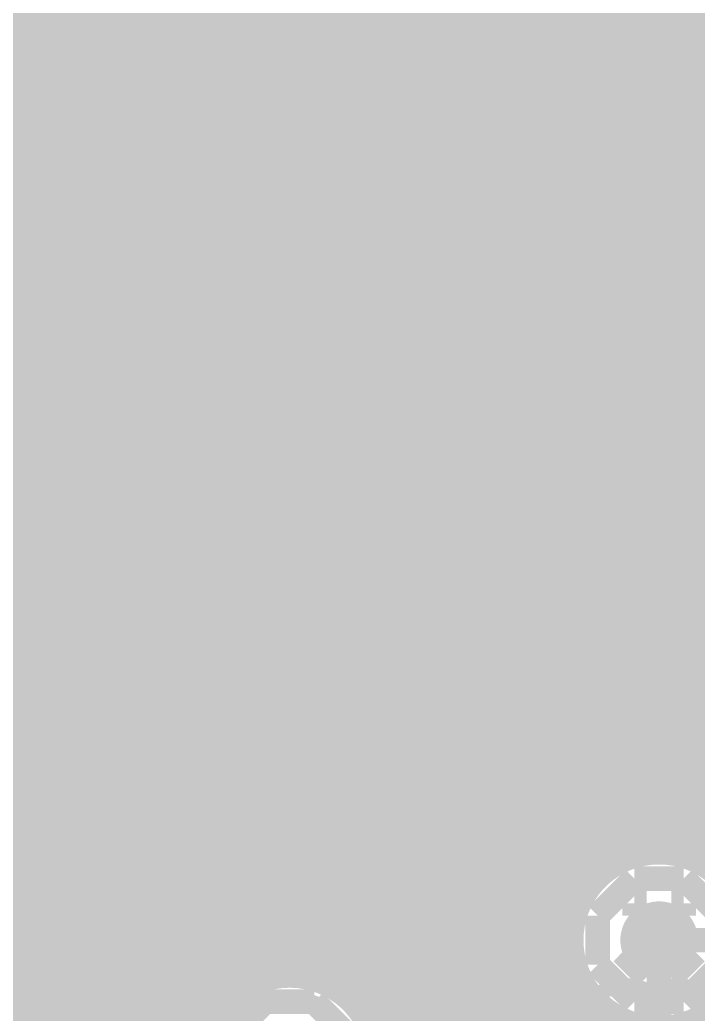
# Model space of a CAD drawing. Extents: x -5 to 157, y -120 to 103.
# Drawn here: x 27.07 to 34.06, y -80.77 to -70.53 of the extents above; entities that cross this region are included whole.
import ezdxf

# ---------------------------------------------------------------- set-up
doc = ezdxf.new("R2010")
doc.units = 0
doc.header["$MEASUREMENT"] = 0
doc.layers.get('0').update_dxf_attribs({"linetype": 'CONTINUOUS'})
for name, color, linetype in [('22-304-2_BOT', 7, 'CONTINUOUS'), ('22-304-2_DRD', 7, 'CONTINUOUS'), ('22-304-2_DRL', 2, 'CONTINUOUS'), ('22-304-2_IN1', 4, 'CONTINUOUS'), ('22-304-2_IN2', 3, 'CONTINUOUS'), ('22-304-2_SMB', 5, 'CONTINUOUS'), ('22-304-2_SPB', 14, 'CONTINUOUS'), ('22-304-2_SSB', 12, 'CONTINUOUS'), ('22-304-2_TOP', 13, 'CONTINUOUS'), ('THRUHOLE_TAP', 7, 'CONTINUOUS')]:
    doc.layers.add(name, color=color, linetype=linetype)

# ---------------------------------------------------------------- blocks, each defined once
blk = doc.blocks.new('RECTANGLE_3')
blk.add_solid([(0.4826, 0.4064), (0.4826, -0.4064), (-0.4826, 0.4064), (-0.4826, -0.4064)])
blk = doc.blocks.new('ROUND_39')
at = {"const_width": 0.40005}
blk.add_lwpolyline([(-0.200024, 0, 1), (0.200024, 0, 1)], format="xyb", close=True, dxfattribs=at)
blk = doc.blocks.new('RECTANGLE_61')
blk.add_solid([(0.508, 0.635), (0.508, -0.635), (-0.508, 0.635), (-0.508, -0.635)])
blk = doc.blocks.new('ROUND_87')
at = {"const_width": 0.10033}
blk.add_lwpolyline([(-0.050164, 0, 1), (0.050164, 0, 1)], format="xyb", close=True, dxfattribs=at)
blk = doc.blocks.new('ROUND_88')
at = {"const_width": 0.10033}
blk.add_lwpolyline([(-0.050164, 0, 1), (0.050164, 0, 1)], format="xyb", close=True, dxfattribs=at)
blk = doc.blocks.new('ROUND_38')
at = {"const_width": 0.40005}
blk.add_lwpolyline([(-0.200024, 0, 1), (0.200024, 0, 1)], format="xyb", close=True, dxfattribs=at)
blk = doc.blocks.new('ROUND_42')
at = {"const_width": 0.40005}
blk.add_lwpolyline([(-0.200024, 0, 1), (0.200024, 0, 1)], format="xyb", close=True, dxfattribs=at)
blk = doc.blocks.new('ROUND_80')
at = {"const_width": 0.10033}
blk.add_lwpolyline([(-0.050164, 0, 1), (0.050164, 0, 1)], format="xyb", close=True, dxfattribs=at)

msp = doc.modelspace()

# ---------------------------------------------------------------- linework, layer by layer
at = {"layer": '22-304-2_BOT'}
for points, const_width in [([(27.9019, -6.58114), (29.44114, -6.58114), (32.258, -9.398), (32.258, -15.748), (41.148, -24.638), (41.148, -57.912), (32.131, -66.929), (32.131, -70.612), (32.639, -71.12), (33.2486, -71.1835)], 0.254), ([(28.8036, -71.1835), (28.6385, -71.1835), (27.559, -70.104), (27.559, -64.77)], 0.254), ([(27.2542, -70.69582), (27.813, -71.25462)], 0.254), ([(27.2542, -70.69582), (27.2542, -72.0852)], 0.254), ([(27.4574, -70.89902), (27.4574, -72.6186)], 0.254), ([(27.49804, -70.9422), (27.2542, -70.9422)], 0.254), ([(31.6992, -71.07682), (31.6992, -72.0852)], 0.254), ([(31.6992, -71.07682), (32.18942, -71.56958)], 0.254), ([(27.72664, -71.1708), (27.2542, -71.1708)], 0.254), ([(27.686, -71.12762), (27.686, -72.6186)], 0.254), ([(29.6926, -73.7616), (29.6926, -73.6346), (28.8036, -72.7456), (28.8036, -71.1835)], 0.254), ([(30.7086, -71.1708), (30.7086, -76.0476)], 0.254), ([(31.79064, -71.1708), (31.6992, -71.1708)], 0.254), ([(31.8008, -71.17842), (31.8008, -72.6186)], 0.254), ([(34.1376, -73.7616), (34.1376, -73.6346), (33.2486, -72.7456), (33.2486, -71.1835)], 0.254), ([(27.813, -71.25462), (27.813, -72.0979)], 0.254), ([(27.813, -71.3994), (27.2542, -71.3994)], 0.254), ([(32.01924, -71.3994), (31.6992, -71.3994)], 0.254), ([(32.0294, -71.40702), (32.0294, -72.6186)], 0.254), ([(27.813, -71.628), (27.2542, -71.628)], 0.254), ([(32.258, -71.628), (31.6992, -71.628)], 0.254), ([(32.258, -71.628), (32.258, -72.0979)], 0.254), ([(27.813, -71.8566), (27.2542, -71.8566)], 0.254), ([(32.258, -71.8566), (31.6992, -71.8566)], 0.254), ([(27.2542, -72.0852), (26.8986, -72.0852)], 0.254), ([(27.0002, -72.0852), (27.0002, -72.6186)], 0.254), ([(27.2288, -72.0852), (27.2288, -72.6186)], 0.254), ([(27.813, -72.0852), (27.2542, -72.0852)], 0.254), ([(28.1686, -72.0979), (27.813, -72.0979)], 0.254), ([(27.9146, -72.0979), (27.9146, -72.6186)], 0.254), ([(28.1432, -72.0979), (28.1432, -72.6186)], 0.254), ([(28.1686, -72.0979), (28.1686, -72.6186)], 0.254), ([(31.6992, -72.0852), (31.3436, -72.0852)], 0.254), ([(31.3436, -72.0852), (31.3436, -72.6186)], 0.254), ([(31.3436, -72.0852), (31.3436, -72.6186)], 0.254), ([(31.5722, -72.0852), (31.5722, -72.6186)], 0.254), ([(32.258, -72.0852), (31.6992, -72.0852)], 0.254), ([(32.6136, -72.0979), (32.258, -72.0979)], 0.254), ([(32.258, -72.0979), (32.258, -72.6186)], 0.254), ([(32.4866, -72.0979), (32.4866, -72.6186)], 0.254), ([(32.6136, -72.0979), (32.6136, -72.6186)], 0.254), ([(28.1686, -72.3138), (26.8986, -72.3138)], 0.254), ([(32.6136, -72.3138), (31.3436, -72.3138)], 0.254), ([(28.1686, -72.5424), (26.8986, -72.5424)], 0.254), ([(32.6136, -72.5424), (31.3436, -72.5424)], 0.254), ([(28.1686, -72.6186), (26.8986, -72.6186)], 0.254), ([(27.2796, -72.6821), (27.2796, -73.7616)], 0.381), ([(32.6136, -72.6186), (31.3436, -72.6186)], 0.254), ([(31.7246, -72.6821), (31.7246, -73.7616)], 0.381), ([(28.2956, -73.1266), (28.2956, -74.9046)], 0.254), ([(32.7406, -73.1266), (32.7406, -74.9046)], 0.254), ([(28.38704, -73.2282), (28.2956, -73.2282)], 0.254), ([(28.3591, -73.19772), (28.6766, -73.51522)], 0.254), ([(28.3718, -73.21042), (28.3718, -77.089)], 0.254), ([(32.83204, -73.2282), (32.7406, -73.2282)], 0.254), ([(32.8041, -73.19772), (33.1216, -73.51522)], 0.254), ([(32.9438, -73.33742), (32.9438, -76.581)], 0.254), ([(28.61564, -73.4568), (28.2956, -73.4568)], 0.254), ([(28.6004, -73.43902), (28.6004, -77.089)], 0.254), ([(33.06064, -73.4568), (32.7406, -73.4568)], 0.254), ([(28.6766, -73.51522), (28.6766, -74.9046)], 0.254), ([(33.1216, -73.51522), (33.1216, -74.9046)], 0.254), ([(28.6766, -73.6854), (28.2956, -73.6854)], 0.254), ([(33.1216, -73.6854), (32.7406, -73.6854)], 0.254), ([(28.2321, -73.7616), (27.2796, -73.7616)], 0.381), ([(27.2796, -73.7616), (28.448, -73.7616)], 0.254), ([(28.448, -73.7616), (27.2796, -73.7616)], 0.254), ([(28.448, -73.7616), (27.2796, -73.7616)], 0.254), ([(32.6771, -73.7616), (31.7246, -73.7616)], 0.381), ([(31.7246, -73.7616), (32.893, -73.7616)], 0.254), ([(31.7246, -73.7616), (32.893, -73.7616)], 0.254), ([(28.6766, -73.914), (28.2956, -73.914)], 0.254), ([(33.1216, -73.914), (32.7406, -73.914)], 0.254), ([(28.6766, -74.1426), (28.2956, -74.1426)], 0.254), ([(33.1216, -74.1426), (32.7406, -74.1426)], 0.254), ([(28.6766, -74.3712), (28.2956, -74.3712)], 0.254), ([(33.1216, -74.3712), (32.7406, -74.3712)], 0.254), ([(28.6766, -74.5998), (28.2956, -74.5998)], 0.254), ([(33.1216, -74.5998), (32.7406, -74.5998)], 0.254), ([(27.2796, -74.9046), (26.8986, -74.9046)], 0.254), ([(27.2796, -74.9046), (26.8986, -74.9046)], 0.254), ([(27.2796, -74.9046), (27.2796, -76.16444)], 0.254), ([(28.2956, -74.9046), (27.2796, -74.9046)], 0.254), ([(27.4574, -74.9046), (27.4574, -76.34224)], 0.254), ([(27.686, -74.9046), (27.686, -76.57084)], 0.254), ([(27.9146, -74.9046), (27.9146, -76.79944)], 0.254), ([(28.1432, -74.9046), (28.1432, -77.02804)], 0.254), ([(28.6766, -74.8284), (28.2956, -74.8284)], 0.254), ([(29.6926, -74.9046), (28.6766, -74.9046)], 0.254), ([(28.829, -74.9046), (28.829, -77.089)], 0.254), ([(29.0576, -74.9046), (29.0576, -77.089)], 0.254), ([(29.2862, -74.9046), (29.2862, -77.089)], 0.254), ([(29.5148, -74.9046), (29.5148, -77.089)], 0.254), ([(29.6926, -74.9046), (29.6926, -77.089)], 0.254), ([(30.0736, -74.9046), (29.6926, -74.9046)], 0.254), ([(31.7246, -74.9046), (31.3436, -74.9046)], 0.254), ([(31.7246, -74.9046), (31.3436, -74.9046)], 0.254), ([(31.7246, -74.9046), (31.7246, -76.29144)], 0.254), ([(32.7406, -74.9046), (31.7246, -74.9046)], 0.254), ([(31.8008, -74.9046), (31.8008, -76.36764)], 0.254), ([(32.0294, -74.9046), (32.0294, -76.581)], 0.254), ([(32.258, -74.9046), (32.258, -76.581)], 0.254), ([(32.4866, -74.9046), (32.4866, -76.581)], 0.254), ([(32.7152, -74.9046), (32.7152, -76.581)], 0.254), ([(33.1216, -74.8284), (32.7406, -74.8284)], 0.254), ([(34.1376, -74.9046), (33.1216, -74.9046)], 0.254), ([(33.1724, -74.9046), (33.1724, -76.581)], 0.254), ([(33.401, -74.9046), (33.401, -76.581)], 0.254), ([(33.6296, -74.9046), (33.6296, -76.581)], 0.254), ([(33.8582, -74.9046), (33.8582, -76.581)], 0.254), ([(34.0868, -74.9046), (34.0868, -76.581)], 0.254), ([(34.1376, -74.9046), (34.1376, -76.581)], 0.254), ([(34.5186, -74.9046), (34.1376, -74.9046)], 0.254), ([(29.6926, -75.057), (27.2796, -75.057)], 0.254), ([(34.1376, -75.057), (31.7246, -75.057)], 0.254), ([(29.6926, -75.2856), (27.2796, -75.2856)], 0.254), ([(34.1376, -75.2856), (31.7246, -75.2856)], 0.254), ([(29.6926, -75.5142), (27.2796, -75.5142)], 0.254), ([(34.1376, -75.5142), (31.7246, -75.5142)], 0.254), ([(29.6926, -75.7428), (27.2796, -75.7428)], 0.254), ([(34.1376, -75.7428), (31.7246, -75.7428)], 0.254), ([(29.6926, -75.9714), (27.2796, -75.9714)], 0.254), ([(34.1376, -75.9714), (31.7246, -75.9714)], 0.254), ([(26.2636, -76.0476), (27.94, -77.724), (36.449, -77.724), (38.989, -80.264), (38.989, -104.394), (36.64966, -106.73334), (36.64966, -110.04042)], 0.254), ([(37.15004, -110.04042), (37.15004, -106.99496), (39.497, -104.648), (39.497, -80.01), (36.703, -77.216), (31.75, -77.216), (30.7086, -76.1746), (30.7086, -76.0476)], 0.254), ([(27.2796, -76.16444), (28.20162, -77.089)], 0.254), ([(29.6926, -76.2), (27.31262, -76.2)], 0.254), ([(34.1376, -76.2), (31.7246, -76.2)], 0.254), ([(31.7246, -76.29144), (32.01162, -76.581)], 0.254), ([(29.6926, -76.4286), (27.54122, -76.4286)], 0.254), ([(34.1376, -76.4286), (31.85922, -76.4286)], 0.254), ([(29.6926, -76.6572), (27.76982, -76.6572)], 0.254), ([(34.1376, -76.581), (32.01162, -76.581)], 0.254), ([(29.6926, -76.8858), (27.99842, -76.8858)], 0.254), ([(29.6926, -77.089), (28.20162, -77.089)], 0.254), ([(26.50744, -77.1906), (27.49042, -78.17358)], 0.254), ([(27.0002, -77.68082), (27.0002, -82.8294)], 0.254), ([(27.11704, -77.8002), (23.0124, -77.8002)], 0.254), ([(27.2288, -77.90942), (27.2288, -82.8294)], 0.254), ([(27.34564, -78.0288), (23.0124, -78.0288)], 0.254), ([(27.4574, -78.13802), (27.4574, -82.8294)], 0.254), ([(27.59456, -78.2574), (23.0124, -78.2574)], 0.254), ([(27.686, -78.30566), (27.686, -82.8294)], 0.254), ([(27.9146, -78.359), (27.9146, -82.8294)], 0.254), ([(36.18484, -78.359), (27.94, -78.359)], 0.254), ([(28.1432, -78.359), (28.1432, -82.8294)], 0.254), ([(28.3718, -78.359), (28.3718, -82.8294)], 0.254), ([(28.6004, -78.359), (28.6004, -82.8294)], 0.254), ([(28.829, -78.359), (28.829, -82.8294)], 0.254), ([(29.0576, -78.359), (29.0576, -80.82788)], 0.254), ([(29.2862, -78.359), (29.2862, -80.56372)], 0.254), ([(29.5148, -78.359), (29.5148, -80.43418)], 0.254), ([(29.7434, -78.359), (29.7434, -80.3783)], 0.254), ([(29.972, -78.359), (29.972, -80.38084)], 0.254), ([(30.2006, -78.359), (30.2006, -80.44434)], 0.254), ([(30.4292, -78.359), (30.4292, -80.58404)], 0.254), ([(30.6578, -78.359), (30.6578, -80.87614)], 0.254), ([(30.8864, -78.359), (30.8864, -82.8294)], 0.254), ([(31.115, -78.359), (31.115, -82.8294)], 0.254), ([(31.3436, -78.359), (31.3436, -82.8294)], 0.254), ([(31.5722, -78.359), (31.5722, -82.8294)], 0.254), ([(31.8008, -78.359), (31.8008, -82.8294)], 0.254), ([(32.0294, -78.359), (32.0294, -82.8294)], 0.254), ([(32.258, -78.359), (32.258, -82.8294)], 0.254), ([(32.4866, -78.359), (32.4866, -82.8294)], 0.254), ([(32.7152, -78.359), (32.7152, -82.8294)], 0.254), ([(32.9438, -78.359), (32.9438, -79.44612)], 0.254), ([(33.1724, -78.359), (33.1724, -79.24038)], 0.254), ([(33.401, -78.359), (33.401, -79.13878)], 0.254), ([(33.6296, -78.359), (33.6296, -79.10322)], 0.254), ([(33.8582, -78.359), (33.8582, -79.12608)], 0.254), ([(34.0868, -78.359), (34.0868, -79.21244)], 0.254), ([(36.31184, -78.486), (23.0124, -78.486)], 0.254), ([(36.54044, -78.7146), (23.0124, -78.7146)], 0.254), ([(36.76904, -78.9432), (23.0124, -78.9432)], 0.254), ([(33.30702, -79.1718), (23.0124, -79.1718)], 0.254), ([(36.99764, -79.1718), (34.00298, -79.1718)], 0.254), ([(32.9819, -79.4004), (23.18512, -79.4004)], 0.254), ([(32.83204, -79.629), (23.41372, -79.629)], 0.254), ([(32.76092, -79.8576), (23.64232, -79.8576)], 0.254), ([(33.655, -80.01), (33.655, -83.7311), (33.6423, -83.7438)], 0.254), ([(32.75076, -80.0862), (23.87092, -80.0862)], 0.254), ([(32.79902, -80.3148), (24.09952, -80.3148)], 0.254), ([(29.31414, -80.5434), (24.32812, -80.5434)], 0.254), ([(32.92094, -80.5434), (30.37586, -80.5434)], 0.254), ([(32.9438, -80.57388), (32.9438, -82.8294)], 0.254), ([(33.02, -80.6577), (33.02, -82.8294)], 0.254), ([(29.09316, -80.772), (24.55672, -80.772)], 0.254), ([(33.02, -80.772), (30.59684, -80.772)], 0.254)]:
    msp.add_lwpolyline(points, dxfattribs=dict(at, const_width=const_width))
at = {"layer": '22-304-2_BOT', "const_width": 0.254}
for points in [[(32.18942, -71.56958, 0.0354885), (32.25752, -71.62864)], [(32.18942, -71.56958, 0.0354885), (32.25752, -71.62864)], [(28.2956, -73.1266, 0.0354886), (28.35459, -73.19461)], [(28.2956, -73.1266, 0.0354886), (28.35459, -73.19461)], [(32.7406, -73.1266, 0.0354886), (32.79959, -73.19461)], [(32.7406, -73.1266, 0.0354886), (32.79959, -73.19461)], [(27.49042, -78.17358, 0.1989124), (27.94, -78.3598)], [(33.655, -79.10322, 0.4142136), (32.74822, -80.01)], [(34.56178, -80.01, 0.4142136), (33.655, -79.10322)], [(32.74822, -80.01, 0.2014863), (33.02019, -80.65751)], [(29.845, -80.37322, 0.4142136), (28.93822, -81.28)], [(30.75178, -81.28, 0.4142136), (29.845, -80.37322)]]:
    msp.add_lwpolyline(points, format="xyb", dxfattribs=at)
at = {"layer": '22-304-2_DRD', "const_width": 0.254}
for points in [[(28.194, -73.1266), (27.813, -73.5076)], [(28.194, -73.1266), (27.813, -73.5076)], [(28.194, -73.1266), (27.813, -73.5076)], [(28.702, -73.1266), (28.194, -73.1266)], [(28.702, -73.1266), (28.194, -73.1266)], [(28.702, -73.1266), (28.194, -73.1266)], [(29.083, -73.5076), (28.702, -73.1266)], [(29.083, -73.5076), (28.702, -73.1266)], [(29.083, -73.5076), (28.702, -73.1266)], [(32.639, -73.1266), (32.258, -73.5076)], [(32.639, -73.1266), (32.258, -73.5076)], [(33.147, -73.1266), (32.639, -73.1266)], [(33.147, -73.1266), (32.639, -73.1266)], [(33.528, -73.5076), (33.147, -73.1266)], [(33.528, -73.5076), (33.147, -73.1266)], [(28.194, -73.3806), (28.194, -73.5076)], [(28.321, -73.3806), (28.194, -73.3806)], [(28.194, -73.3806), (28.194, -73.5076)], [(28.321, -73.3806), (28.194, -73.3806)], [(28.194, -73.3806), (28.194, -73.5076)], [(28.321, -73.3806), (28.194, -73.3806)], [(28.321, -73.5076), (28.321, -73.3806)], [(28.321, -73.5076), (28.321, -73.3806)], [(28.321, -73.5076), (28.321, -73.3806)], [(28.575, -73.3806), (28.575, -73.5076)], [(28.702, -73.3806), (28.575, -73.3806)], [(28.575, -73.3806), (28.575, -73.5076)], [(28.702, -73.3806), (28.575, -73.3806)], [(28.575, -73.3806), (28.575, -73.5076)], [(28.702, -73.3806), (28.575, -73.3806)], [(28.702, -73.5076), (28.702, -73.3806)], [(28.702, -73.5076), (28.702, -73.3806)], [(28.702, -73.5076), (28.702, -73.3806)], [(32.639, -73.3806), (32.639, -73.5076)], [(32.766, -73.3806), (32.639, -73.3806)], [(32.639, -73.3806), (32.639, -73.5076)], [(32.766, -73.3806), (32.639, -73.3806)], [(32.766, -73.5076), (32.766, -73.3806)], [(32.766, -73.5076), (32.766, -73.3806)], [(33.02, -73.3806), (33.02, -73.5076)], [(33.147, -73.3806), (33.02, -73.3806)], [(33.02, -73.3806), (33.02, -73.5076)], [(33.147, -73.3806), (33.02, -73.3806)], [(33.147, -73.5076), (33.147, -73.3806)], [(33.147, -73.5076), (33.147, -73.3806)], [(27.813, -73.5076), (27.813, -74.0156)], [(27.813, -73.5076), (27.813, -74.0156)], [(27.813, -73.5076), (27.813, -74.0156)], [(28.194, -73.5076), (28.321, -73.5076)], [(28.194, -73.5076), (28.321, -73.5076)], [(28.194, -73.5076), (28.321, -73.5076)], [(28.575, -73.5076), (28.702, -73.5076)], [(28.575, -73.5076), (28.702, -73.5076)], [(28.575, -73.5076), (28.702, -73.5076)], [(29.083, -74.0156), (29.083, -73.5076)], [(29.083, -74.0156), (29.083, -73.5076)], [(29.083, -74.0156), (29.083, -73.5076)], [(32.258, -73.5076), (32.258, -74.0156)], [(32.258, -73.5076), (32.258, -74.0156)], [(32.639, -73.5076), (32.766, -73.5076)], [(32.639, -73.5076), (32.766, -73.5076)], [(33.02, -73.5076), (33.147, -73.5076)], [(33.02, -73.5076), (33.147, -73.5076)], [(33.528, -74.0156), (33.528, -73.5076)], [(33.528, -74.0156), (33.528, -73.5076)], [(28.321, -74.1426), (28.067, -73.8886)], [(28.321, -74.1426), (28.067, -73.8886)], [(28.321, -74.1426), (28.067, -73.8886)], [(28.829, -73.8886), (28.575, -74.1426)], [(28.829, -73.8886), (28.575, -74.1426)], [(28.829, -73.8886), (28.575, -74.1426)], [(32.766, -74.1426), (32.512, -73.8886)], [(32.766, -74.1426), (32.512, -73.8886)], [(33.274, -73.8886), (33.02, -74.1426)], [(33.274, -73.8886), (33.02, -74.1426)], [(27.813, -74.0156), (28.194, -74.3966)], [(27.813, -74.0156), (28.194, -74.3966)], [(27.813, -74.0156), (28.194, -74.3966)], [(28.702, -74.3966), (29.083, -74.0156)], [(28.702, -74.3966), (29.083, -74.0156)], [(28.702, -74.3966), (29.083, -74.0156)], [(32.258, -74.0156), (32.639, -74.3966)], [(32.258, -74.0156), (32.639, -74.3966)], [(33.147, -74.3966), (33.528, -74.0156)], [(33.147, -74.3966), (33.528, -74.0156)], [(28.575, -74.1426), (28.321, -74.1426)], [(28.575, -74.1426), (28.321, -74.1426)], [(28.575, -74.1426), (28.321, -74.1426)], [(33.02, -74.1426), (32.766, -74.1426)], [(33.02, -74.1426), (32.766, -74.1426)], [(28.194, -74.3966), (28.702, -74.3966)], [(28.194, -74.3966), (28.702, -74.3966)], [(28.194, -74.3966), (28.702, -74.3966)], [(32.639, -74.3966), (33.147, -74.3966)], [(32.639, -74.3966), (33.147, -74.3966)], [(33.401, -79.375), (33.02, -79.756)], [(33.909, -79.375), (33.401, -79.375)], [(34.29, -79.756), (33.909, -79.375)], [(33.401, -79.629), (33.401, -79.756)], [(33.528, -79.629), (33.401, -79.629)], [(33.528, -79.756), (33.528, -79.629)], [(33.782, -79.629), (33.782, -79.756)], [(33.909, -79.629), (33.782, -79.629)], [(33.909, -79.756), (33.909, -79.629)], [(33.02, -79.756), (33.02, -80.264)], [(33.401, -79.756), (33.528, -79.756)], [(33.782, -79.756), (33.909, -79.756)], [(33.528, -80.391), (33.274, -80.137)], [(34.036, -80.137), (33.782, -80.391)], [(33.02, -80.264), (33.401, -80.645)], [(33.909, -80.645), (34.29, -80.264)], [(33.782, -80.391), (33.528, -80.391)], [(29.591, -80.645), (29.21, -81.026)], [(30.099, -80.645), (29.591, -80.645)], [(30.48, -81.026), (30.099, -80.645)], [(33.401, -80.645), (33.909, -80.645)]]:
    msp.add_lwpolyline(points, dxfattribs=at)
at = {"layer": '22-304-2_IN1', "const_width": 0.254}
for points in [[(30.7848, -16.637), (30.7848, -106.78668)], [(32.6136, -29.7434), (32.6136, -72.898)], [(32.8422, -29.86786), (32.8422, -72.85482)], [(30.5562, -30.02788), (30.5562, -80.71612)], [(31.0134, -29.99486), (31.0134, -82.14614)], [(32.385, -30.1117), (32.385, -73.00976)], [(30.3276, -30.23108), (30.3276, -80.51038)], [(31.242, -30.21584), (31.242, -81.92516)], [(33.0708, -30.15742), (33.0708, -72.87006)], [(30.099, -30.33522), (30.099, -80.40878)], [(31.4706, -30.3276), (31.4706, -81.8134)], [(32.1564, -30.27426), (32.1564, -73.23074)], [(29.8704, -30.37078), (29.8704, -80.37322)], [(31.6992, -30.37078), (31.6992, -81.77022)], [(31.9278, -30.353), (31.9278, -81.78546)], [(27.1272, -65.56756), (27.1272, -82.27314)], [(27.3558, -65.65392), (27.3558, -81.98104)], [(27.5844, -65.67678), (27.5844, -73.4822)], [(27.813, -65.64122), (27.813, -73.1139)], [(29.6418, -69.05498), (29.6418, -80.39608)], [(33.2994, -69.07022), (33.2994, -72.9488)], [(28.0416, -69.19976), (28.0416, -72.9488)], [(29.4132, -69.3801), (29.4132, -80.48244)], [(28.2702, -69.44106), (28.2702, -72.87006)], [(33.528, -69.469), (33.528, -73.1139)], [(28.4988, -69.56044), (28.4988, -72.85482)], [(29.1846, -69.52996), (29.1846, -73.23074)], [(28.7274, -69.61124), (28.7274, -72.898)], [(28.956, -69.60108), (28.956, -73.00976)], [(33.7566, -69.63918), (33.7566, -73.4822)], [(33.9852, -69.72046), (33.9852, -79.16418)], [(44.323, -70.5866), (18.669, -70.5866)], [(44.323, -70.8152), (18.669, -70.8152)], [(44.323, -71.0438), (18.669, -71.0438)], [(44.323, -71.2724), (18.669, -71.2724)], [(44.323, -71.501), (18.669, -71.501)], [(44.323, -71.7296), (18.669, -71.7296)], [(44.323, -71.9582), (18.669, -71.9582)], [(44.323, -72.1868), (18.669, -72.1868)], [(44.323, -72.4154), (18.669, -72.4154)], [(44.323, -72.644), (18.669, -72.644)], [(28.26512, -72.8726), (18.669, -72.8726)], [(32.71012, -72.8726), (28.63088, -72.8726)], [(37.15512, -72.8726), (33.07588, -72.8726)], [(27.8257, -73.1012), (18.669, -73.1012)], [(32.2707, -73.1012), (29.0703, -73.1012)], [(36.7157, -73.1012), (33.5153, -73.1012)], [(27.65044, -73.3298), (18.669, -73.3298)], [(32.09544, -73.3298), (29.24556, -73.3298)], [(36.54044, -73.3298), (33.69056, -73.3298)], [(27.56408, -73.5584), (18.669, -73.5584)], [(32.00908, -73.5584), (29.33192, -73.5584)], [(36.45408, -73.5584), (33.77692, -73.5584)], [(27.54122, -73.787), (18.669, -73.787)], [(31.98622, -73.787), (29.35478, -73.787)], [(36.43122, -73.787), (33.79978, -73.787)], [(27.57678, -74.0156), (18.669, -74.0156)], [(27.5844, -74.041), (27.5844, -81.84134)], [(32.02178, -74.0156), (29.31922, -74.0156)], [(33.7566, -74.041), (33.7566, -79.1083)], [(36.46678, -74.0156), (33.76422, -74.0156)], [(27.67838, -74.2442), (18.669, -74.2442)], [(29.1846, -74.29246), (29.1846, -80.6577)], [(32.12338, -74.2442), (29.21508, -74.2442)], [(32.1564, -74.29246), (32.1564, -81.8642)], [(36.56838, -74.2442), (33.66008, -74.2442)], [(27.88412, -74.4728), (18.669, -74.4728)], [(27.813, -74.4093), (27.813, -81.77784)], [(32.32912, -74.4728), (29.01188, -74.4728)], [(36.77412, -74.4728), (33.45688, -74.4728)], [(33.528, -74.4093), (33.528, -79.11084)], [(28.0416, -74.57186), (28.0416, -81.7753)], [(28.956, -74.51344), (28.956, -81.09712)], [(32.385, -74.51344), (32.385, -82.0293)], [(33.2994, -74.57186), (33.2994, -79.17434)], [(44.323, -74.7014), (18.669, -74.7014)], [(28.2702, -74.6506), (28.2702, -81.83118)], [(28.4988, -74.66838), (28.4988, -81.96072)], [(28.7274, -74.6252), (28.7274, -82.22488)], [(32.6136, -74.6252), (32.6136, -82.3976)], [(32.8422, -74.66838), (32.8422, -79.60614)], [(33.0708, -74.6506), (33.0708, -79.31404)], [(44.323, -74.93), (18.669, -74.93)], [(44.323, -75.1586), (18.669, -75.1586)], [(44.323, -75.3872), (18.669, -75.3872)], [(44.323, -75.6158), (18.669, -75.6158)], [(44.323, -75.8444), (18.669, -75.8444)], [(44.323, -76.073), (18.669, -76.073)], [(44.323, -76.3016), (18.669, -76.3016)], [(44.323, -76.5302), (18.669, -76.5302)], [(44.323, -76.7588), (18.669, -76.7588)], [(44.323, -76.9874), (18.669, -76.9874)], [(44.323, -77.216), (18.669, -77.216)], [(44.323, -77.4446), (18.669, -77.4446)], [(44.323, -77.6732), (18.669, -77.6732)], [(44.323, -77.9018), (18.669, -77.9018)], [(44.323, -78.1304), (18.669, -78.1304)], [(44.323, -78.359), (18.669, -78.359)], [(44.323, -78.5876), (18.669, -78.5876)], [(44.323, -78.8162), (18.669, -78.8162)], [(44.323, -79.0448), (18.669, -79.0448)], [(33.12414, -79.2734), (18.669, -79.2734)], [(32.90316, -79.502), (18.669, -79.502)], [(32.7914, -79.7306), (18.669, -79.7306)], [(32.74822, -79.9592), (18.669, -79.9592)], [(32.76346, -80.1878), (18.669, -80.1878)], [(29.5656, -80.4164), (19.4564, -80.4164)], [(32.8422, -80.4164), (30.1244, -80.4164)], [(32.8422, -80.41386), (32.8422, -99.77374)], [(29.1973, -80.645), (19.8247, -80.645)], [(33.0073, -80.645), (30.4927, -80.645)], [(33.0708, -80.70342), (33.0708, -99.49688)], [(33.2994, -80.84566), (33.2994, -99.36226)], [(33.9852, -80.85582), (33.9852, -99.36226)], [(29.0322, -80.8736), (19.98726, -80.8736)], [(33.3756, -80.8736), (30.65526, -80.8736)], [(36.6522, -80.8736), (33.9344, -80.8736)]]:
    msp.add_lwpolyline(points, dxfattribs=at)
for points in [[(28.448, -72.85482, 0.4142136), (27.54122, -73.7616)], [(28.448, -72.85482, 0.4142136), (27.54122, -73.7616)], [(29.35478, -73.7616, 0.4142136), (28.448, -72.85482)], [(29.35478, -73.7616, 0.4142136), (28.448, -72.85482)], [(32.893, -72.85482, 0.4142136), (31.98622, -73.7616)], [(33.79978, -73.7616, 0.4142136), (32.893, -72.85482)], [(27.54122, -73.7616, 0.4142136), (28.448, -74.66838)], [(27.54122, -73.7616, 0.4142136), (28.448, -74.66838)], [(28.448, -74.66838, 0.4142136), (29.35478, -73.7616)], [(28.448, -74.66838, 0.4142136), (29.35478, -73.7616)], [(31.98622, -73.7616, 0.4142136), (32.893, -74.66838)], [(32.893, -74.66838, 0.4142136), (33.79978, -73.7616)], [(33.655, -79.10322, 0.4142136), (32.74822, -80.01)], [(34.56178, -80.01, 0.4142136), (33.655, -79.10322)], [(32.74822, -80.01, 0.4142136), (33.655, -80.91678)], [(33.655, -80.91678, 0.4142136), (34.56178, -80.01)], [(29.845, -80.37322, 0.4142136), (28.93822, -81.28)], [(30.75178, -81.28, 0.4142136), (29.845, -80.37322)]]:
    msp.add_lwpolyline(points, format="xyb", dxfattribs=at)
at = {"layer": '22-304-2_IN2', "const_width": 0.254}
for points in [[(28.6004, -25.39238), (28.6004, -109.2073)], [(28.829, -25.39238), (28.829, -81.13522)], [(29.0576, -25.39238), (29.0576, -80.62214)], [(29.2862, -25.39238), (29.2862, -80.41894)], [(29.5148, -25.39238), (29.5148, -80.30718)], [(31.8008, -25.39238), (31.8008, -109.2073)], [(32.0294, -25.39238), (32.0294, -109.2073)], [(32.258, -25.39238), (32.258, -109.2073)], [(32.4866, -25.39238), (32.4866, -109.2073)], [(32.7152, -25.39238), (32.7152, -79.59852)], [(32.9438, -25.39238), (32.9438, -79.27086)], [(33.1724, -25.39238), (33.1724, -79.10322)], [(33.401, -25.39238), (33.401, -79.01432)], [(33.6296, -25.39238), (33.6296, -78.98384)], [(33.8582, -25.39238), (33.8582, -79.00416)], [(34.0868, -25.39238), (34.0868, -79.07782)], [(28.3718, -65.39484), (28.3718, -109.2073)], [(28.1432, -65.61328), (28.1432, -109.2073)], [(27.4574, -65.79108), (27.4574, -112.7379)], [(27.686, -65.78854), (27.686, -112.7379)], [(27.9146, -65.73266), (27.9146, -112.7379)], [(27.2288, -69.05498), (27.2288, -112.7379)], [(29.7434, -69.05498), (29.7434, -80.25892)], [(31.5722, -69.26072), (31.5722, -109.2073)], [(27.0002, -69.42074), (27.0002, -112.7379)], [(29.972, -69.42074), (29.972, -80.26146)], [(31.3436, -69.51218), (31.3436, -109.2073)], [(30.2006, -69.59854), (30.2006, -80.31734)], [(31.115, -69.64934), (31.115, -109.2073)], [(30.4292, -69.69506), (30.4292, -80.43672)], [(30.6578, -69.73062), (30.6578, -80.65262)], [(30.8864, -69.71792), (30.8864, -109.2073)], [(39.48938, -70.485), (18.669, -70.485)], [(39.26078, -70.7136), (18.669, -70.7136)], [(39.0398, -70.9422), (18.669, -70.9422)], [(38.8874, -71.1708), (18.669, -71.1708)], [(38.79342, -71.3994), (18.669, -71.3994)], [(38.75024, -71.628), (18.669, -71.628)], [(38.74262, -71.8566), (18.669, -71.8566)], [(38.74262, -72.0852), (18.669, -72.0852)], [(38.74262, -72.3138), (18.669, -72.3138)], [(38.74262, -72.5424), (18.669, -72.5424)], [(38.74262, -72.771), (18.669, -72.771)], [(38.74262, -72.9996), (18.669, -72.9996)], [(38.74262, -73.2282), (18.669, -73.2282)], [(38.74262, -73.4568), (18.669, -73.4568)], [(38.74262, -73.6854), (18.669, -73.6854)], [(38.74262, -73.914), (18.669, -73.914)], [(38.74262, -74.1426), (18.669, -74.1426)], [(38.74262, -74.3712), (18.669, -74.3712)], [(38.74262, -74.5998), (18.669, -74.5998)], [(38.74262, -74.8284), (18.669, -74.8284)], [(38.74262, -75.057), (18.669, -75.057)], [(38.74262, -75.2856), (18.669, -75.2856)], [(38.74262, -75.5142), (18.669, -75.5142)], [(38.74262, -75.7428), (18.669, -75.7428)], [(38.74262, -75.9714), (18.669, -75.9714)], [(38.74262, -76.2), (18.669, -76.2)], [(38.74262, -76.4286), (18.669, -76.4286)], [(38.74262, -76.6572), (18.669, -76.6572)], [(38.74262, -76.8858), (18.669, -76.8858)], [(38.74262, -77.1144), (18.669, -77.1144)], [(38.74262, -77.343), (18.669, -77.343)], [(38.74262, -77.5716), (18.669, -77.5716)], [(38.74262, -77.8002), (18.669, -77.8002)], [(38.74262, -78.0288), (18.669, -78.0288)], [(38.74262, -78.2574), (18.669, -78.2574)], [(38.74262, -78.486), (18.669, -78.486)], [(38.74262, -78.7146), (18.669, -78.7146)], [(38.74262, -78.9432), (18.669, -78.9432)], [(33.06318, -79.1718), (18.669, -79.1718)], [(32.8295, -79.4004), (18.669, -79.4004)], [(32.7025, -79.629), (18.669, -79.629)], [(32.639, -79.8576), (18.669, -79.8576)], [(32.63138, -80.0862), (18.669, -80.0862)], [(29.49702, -80.3148), (19.52498, -80.3148)], [(32.67456, -80.3148), (30.19298, -80.3148)], [(32.7152, -80.42148), (32.7152, -109.2073)], [(29.13126, -80.5434), (19.89074, -80.5434)], [(32.7787, -80.5434), (30.55874, -80.5434)], [(32.9438, -80.74914), (32.9438, -112.7379)], [(28.95346, -80.772), (20.06854, -80.772)], [(32.96666, -80.772), (30.73654, -80.772)]]:
    msp.add_lwpolyline(points, dxfattribs=at)
for points in [[(33.655, -78.98384, 0.4142136), (32.62884, -80.01)], [(34.68116, -80.01, 0.4142136), (33.655, -78.98384)], [(32.62884, -80.01, 0.4142136), (33.655, -81.03616)], [(33.655, -81.03616, 0.4142136), (34.68116, -80.01)], [(29.845, -80.25384, 0.4142136), (28.81884, -81.28)], [(30.87116, -81.28, 0.4142136), (29.845, -80.25384)]]:
    msp.add_lwpolyline(points, format="xyb", dxfattribs=at)
at = {"layer": '22-304-2_SSB', "const_width": 0.1524}
for points in [[(27.0891, -68.9991), (27.0891, -71.9201), (25.4508, -71.9201), (25.4508, -68.9991), (27.0891, -68.9991)], [(27.9781, -71.9328), (27.9781, -69.0118), (29.6164, -69.0118), (29.6164, -71.9328), (27.9781, -71.9328)], [(31.5341, -68.9991), (31.5341, -71.9201), (29.8958, -71.9201), (29.8958, -68.9991), (31.5341, -68.9991)], [(32.4231, -71.9328), (32.4231, -69.0118), (34.0614, -69.0118), (34.0614, -71.9328), (32.4231, -71.9328)], [(24.2316, -72.6186), (28.2956, -72.6186), (28.2956, -77.1906), (26.5176, -77.1906), (26.2636, -76.9366), (26.0096, -77.1906), (24.2316, -77.1906), (24.2316, -72.6186)], [(28.6766, -72.6186), (32.7406, -72.6186), (32.7406, -77.1906), (30.9626, -77.1906), (30.7086, -76.9366), (30.4546, -77.1906), (28.6766, -77.1906), (28.6766, -72.6186)], [(33.1216, -72.6186), (37.1856, -72.6186), (37.1856, -77.1906), (35.4076, -77.1906), (35.1536, -76.9366), (34.8996, -77.1906), (33.1216, -77.1906), (33.1216, -72.6186)], [(30.08122, -77.93228), (31.09722, -77.57668), (31.09722, -78.05166)], [(30.42158, -78.65364), (30.08122, -78.41488)], [(30.2514, -78.88986), (30.08122, -78.83144), (30.08122, -78.59268), (30.2514, -78.53426), (30.42158, -78.41488), (30.92958, -78.41488), (31.09722, -78.47584), (31.09722, -78.83144), (30.92958, -78.88986), (30.2514, -78.88986)], [(29.42336, -80.23606), (29.25572, -80.11668), (29.25572, -79.88046), (29.42336, -79.76108), (29.59354, -79.76108), (29.93136, -79.9973), (30.27172, -79.76108), (30.27172, -80.23606)], [(27.8384, -80.51292), (28.00858, -80.45196), (28.17876, -80.45196), (28.3464, -80.51292), (28.3464, -80.86852), (28.17876, -80.92694), (28.00858, -80.92694), (27.8384, -80.86852), (27.8384, -80.51292), (27.67076, -80.45196), (27.50058, -80.45196), (27.3304, -80.51292), (27.3304, -80.86852), (27.50058, -80.92694), (27.67076, -80.92694), (27.8384, -80.86852)], [(31.1404, -80.80756), (32.1564, -80.45196), (32.1564, -80.92694)], [(33.57372, -80.54086), (33.74136, -80.4799), (33.91154, -80.4799), (34.08172, -80.54086), (34.08172, -80.89646), (33.91154, -80.95488), (33.74136, -80.95488), (33.57372, -80.89646), (33.57372, -80.54086), (33.40354, -80.4799), (33.23336, -80.4799), (33.06572, -80.54086), (33.06572, -80.89646), (33.23336, -80.95488), (33.40354, -80.95488), (33.57372, -80.89646)], [(29.25572, -80.89646), (29.42336, -81.0133), (29.59354, -81.07426), (29.93136, -81.07426), (30.10154, -81.0133), (30.27172, -80.89646), (30.27172, -80.77708), (30.10154, -80.6577), (29.93136, -80.59928), (29.59354, -80.59928), (29.42336, -80.6577), (29.25572, -80.77708), (29.25572, -80.89646)]]:
    msp.add_lwpolyline(points, dxfattribs=at)
at = {"layer": '22-304-2_TOP', "const_width": 0.254}
for points in [[(28.1432, -65.46342), (28.1432, -80.645)], [(28.3718, -65.405), (28.3718, -80.645)], [(28.6004, -65.405), (28.6004, -80.645)], [(28.829, -65.405), (28.829, -80.645)], [(29.0576, -65.405), (29.0576, -80.645)], [(29.2862, -65.405), (29.2862, -80.56372)], [(29.5148, -65.405), (29.5148, -80.43418)], [(29.7434, -65.405), (29.7434, -80.3783)], [(31.8008, -65.405), (31.8008, -118.491)], [(32.0294, -65.405), (32.0294, -118.491)], [(32.258, -65.405), (32.258, -118.491)], [(32.4866, -65.405), (32.4866, -118.491)], [(32.7152, -65.405), (32.7152, -118.491)], [(32.9438, -65.405), (32.9438, -79.44612)], [(33.1724, -65.405), (33.1724, -79.24038)], [(33.401, -65.405), (33.401, -79.13878)], [(33.6296, -65.405), (33.6296, -79.10322)], [(33.8582, -65.405), (33.8582, -79.12608)], [(34.0868, -65.405), (34.0868, -79.21244)], [(27.2288, -65.61582), (27.2288, -80.645)], [(27.4574, -65.6717), (27.4574, -80.645)], [(27.686, -65.66916), (27.686, -80.645)], [(27.9146, -65.60566), (27.9146, -80.645)], [(31.5722, -68.9864), (31.5722, -118.491)], [(27.0002, -69.23786), (27.0002, -80.645)], [(29.972, -69.23786), (29.972, -80.38084)], [(31.3436, -69.3547), (31.3436, -118.491)], [(30.2006, -69.45884), (30.2006, -80.44434)], [(30.4292, -69.5706), (30.4292, -80.58404)], [(31.115, -69.51726), (31.115, -118.491)], [(30.6578, -69.61378), (30.6578, -80.87614)], [(30.8864, -69.596), (30.8864, -118.491)], [(43.815, -70.485), (18.669, -70.485)], [(43.815, -70.7136), (18.669, -70.7136)], [(43.815, -70.9422), (18.669, -70.9422)], [(43.815, -71.1708), (18.669, -71.1708)], [(43.815, -71.3994), (18.669, -71.3994)], [(43.815, -71.628), (18.669, -71.628)], [(43.815, -71.8566), (18.669, -71.8566)], [(43.815, -72.0852), (18.669, -72.0852)], [(43.815, -72.3138), (18.669, -72.3138)], [(43.815, -72.5424), (18.669, -72.5424)], [(43.815, -72.771), (18.669, -72.771)], [(43.815, -72.9996), (18.669, -72.9996)], [(43.815, -73.2282), (18.669, -73.2282)], [(43.815, -73.4568), (18.669, -73.4568)], [(43.815, -73.6854), (18.669, -73.6854)], [(43.815, -73.914), (18.669, -73.914)], [(43.815, -74.1426), (18.669, -74.1426)], [(43.815, -74.3712), (18.669, -74.3712)], [(43.815, -74.5998), (18.669, -74.5998)], [(43.815, -74.8284), (18.669, -74.8284)], [(43.815, -75.057), (18.669, -75.057)], [(43.815, -75.2856), (18.669, -75.2856)], [(43.815, -75.5142), (18.669, -75.5142)], [(43.815, -75.7428), (18.669, -75.7428)], [(43.815, -75.9714), (18.669, -75.9714)], [(43.815, -76.2), (18.669, -76.2)], [(43.815, -76.4286), (18.669, -76.4286)], [(43.815, -76.6572), (18.669, -76.6572)], [(43.815, -76.8858), (18.669, -76.8858)], [(43.815, -77.1144), (18.669, -77.1144)], [(43.815, -77.343), (18.669, -77.343)], [(43.815, -77.5716), (18.669, -77.5716)], [(43.815, -77.8002), (18.669, -77.8002)], [(43.815, -78.0288), (18.669, -78.0288)], [(43.815, -78.2574), (18.669, -78.2574)], [(43.815, -78.486), (18.669, -78.486)], [(43.815, -78.7146), (18.669, -78.7146)], [(43.815, -78.9432), (18.669, -78.9432)], [(33.30702, -79.1718), (18.669, -79.1718)], [(41.56202, -79.1718), (34.00298, -79.1718)], [(32.9819, -79.4004), (18.669, -79.4004)], [(32.83204, -79.629), (18.669, -79.629)], [(32.76092, -79.8576), (18.669, -79.8576)], [(41.91, -80.01), (33.655, -80.01)], [(32.75076, -80.0862), (18.669, -80.0862)], [(32.79902, -80.3148), (18.669, -80.3148)], [(29.31414, -80.5434), (19.70786, -80.5434)], [(32.92094, -80.5434), (30.37586, -80.5434)], [(29.1973, -80.645), (19.8247, -80.645)], [(32.9438, -80.57388), (32.9438, -118.491)], [(33.16224, -80.772), (30.59684, -80.772)], [(33.1724, -80.77708), (33.1724, -118.491)], [(34.0868, -80.80756), (34.0868, -118.491)], [(36.71316, -80.772), (34.14776, -80.772)], [(33.401, -80.88122), (33.401, -118.491)], [(33.8582, -80.89392), (33.8582, -118.491)]]:
    msp.add_lwpolyline(points, dxfattribs=at)
for points in [[(33.655, -79.10322, 0.4142136), (32.74822, -80.01)], [(34.3027, -79.375, 0.2014867), (33.655, -79.10295)], [(32.74822, -80.01, 0.4142136), (33.655, -80.91678)], [(29.845, -80.37322, 0.2014867), (29.19749, -80.64519)], [(30.75178, -81.28, 0.4142136), (29.845, -80.37322)], [(33.655, -80.91678, 0.2014867), (34.30251, -80.64481)]]:
    msp.add_lwpolyline(points, format="xyb", dxfattribs=at)

# ---------------------------------------------------------------- block references
at = {"layer": '22-304-2_BOT'}
for name, p in [('RECTANGLE_3', (28.8036, -71.1835)), ('RECTANGLE_3', (30.7086, -71.1708)), ('RECTANGLE_3', (33.2486, -71.1835)), ('RECTANGLE_61', (27.2796, -73.7616)), ('RECTANGLE_61', (29.6926, -73.7616)), ('RECTANGLE_61', (31.7246, -73.7616)), ('RECTANGLE_61', (34.1376, -73.7616)), ('ROUND_39', (28.448, -73.7616)), ('ROUND_39', (32.893, -73.7616)), ('RECTANGLE_61', (30.7086, -76.0476)), ('ROUND_39', (33.655, -80.01))]:
    msp.add_blockref(name, p, dxfattribs=at)
at = {"layer": '22-304-2_DRL'}
for name, p in [('ROUND_88', (28.448, -73.7616)), ('ROUND_88', (32.893, -73.7616)), ('ROUND_87', (33.655, -80.01))]:
    msp.add_blockref(name, p, dxfattribs=at)
at = {"layer": '22-304-2_IN1'}
for name, p in [('ROUND_42', (28.448, -73.7616)), ('ROUND_42', (32.893, -73.7616)), ('ROUND_38', (33.655, -80.01))]:
    msp.add_blockref(name, p, dxfattribs=at)
at = {"layer": '22-304-2_IN2'}
for name, p in [('ROUND_42', (28.448, -73.7616)), ('ROUND_42', (32.893, -73.7616)), ('ROUND_38', (33.655, -80.01))]:
    msp.add_blockref(name, p, dxfattribs=at)
at = {"layer": '22-304-2_SMB'}
for name, p in [('RECTANGLE_3', (28.8036, -71.1835)), ('RECTANGLE_3', (30.7086, -71.1708)), ('RECTANGLE_3', (33.2486, -71.1835)), ('RECTANGLE_61', (27.2796, -73.7616)), ('RECTANGLE_61', (29.6926, -73.7616)), ('RECTANGLE_61', (31.7246, -73.7616)), ('RECTANGLE_61', (34.1376, -73.7616)), ('RECTANGLE_61', (30.7086, -76.0476))]:
    msp.add_blockref(name, p, dxfattribs=at)
at = {"layer": '22-304-2_SPB'}
for name, p in [('RECTANGLE_3', (28.8036, -71.1835)), ('RECTANGLE_3', (30.7086, -71.1708)), ('RECTANGLE_3', (33.2486, -71.1835)), ('RECTANGLE_61', (27.2796, -73.7616)), ('RECTANGLE_61', (29.6926, -73.7616)), ('RECTANGLE_61', (31.7246, -73.7616)), ('RECTANGLE_61', (34.1376, -73.7616)), ('RECTANGLE_61', (30.7086, -76.0476))]:
    msp.add_blockref(name, p, dxfattribs=at)
at = {"layer": '22-304-2_TOP'}
for p in [(28.448, -73.7616), (32.893, -73.7616), (33.655, -80.01)]:
    msp.add_blockref('ROUND_39', p, dxfattribs=at)
at = {"layer": 'THRUHOLE_TAP'}
for p in [(28.448, -73.7616), (32.893, -73.7616), (33.655, -80.01)]:
    msp.add_blockref('ROUND_80', p, dxfattribs=at)

doc.saveas('drawing.dxf')
